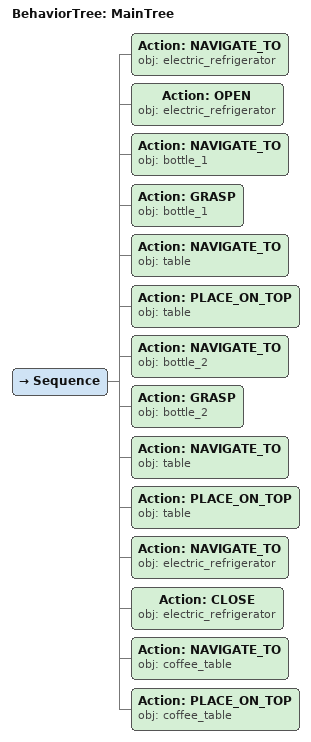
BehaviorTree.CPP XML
<root main_tree_to_execute="MainTree">
  <BehaviorTree ID="MainTree">
    <Sequence>
      <!-- Navigate to electric_refrigerator -->
      <Action ID="NAVIGATE_TO" obj="electric_refrigerator" />
      <!-- Open electric_refrigerator -->
      <Action ID="OPEN" obj="electric_refrigerator" />
      <!-- Navigate to bottle_1 -->
      <Action ID="NAVIGATE_TO" obj="bottle_1" />
      <!-- Grasp bottle_1 -->
      <Action ID="GRASP" obj="bottle_1" />
      <!-- Navigate to table -->
      <Action ID="NAVIGATE_TO" obj="table" />
      <!-- Place on table -->
      <Action ID="PLACE_ON_TOP" obj="table" />
      <!-- Navigate to bottle_2 -->
      <Action ID="NAVIGATE_TO" obj="bottle_2" />
      <!-- Grasp bottle_2 -->
      <Action ID="GRASP" obj="bottle_2" />
      <!-- Navigate to table -->
      <Action ID="NAVIGATE_TO" obj="table" />
      <!-- Place on table -->
      <Action ID="PLACE_ON_TOP" obj="table" />
      <!-- Navigate to electric_refrigerator -->
      <Action ID="NAVIGATE_TO" obj="electric_refrigerator" />
      <!-- Close electric_refrigerator -->
      <Action ID="CLOSE" obj="electric_refrigerator" />
      <!-- Navigate to coffee_table -->
      <Action ID="NAVIGATE_TO" obj="coffee_table" />
      <!-- Place on coffee_table -->
      <Action ID="PLACE_ON_TOP" obj="coffee_table" />
    </Sequence>
  </BehaviorTree>
</root>
